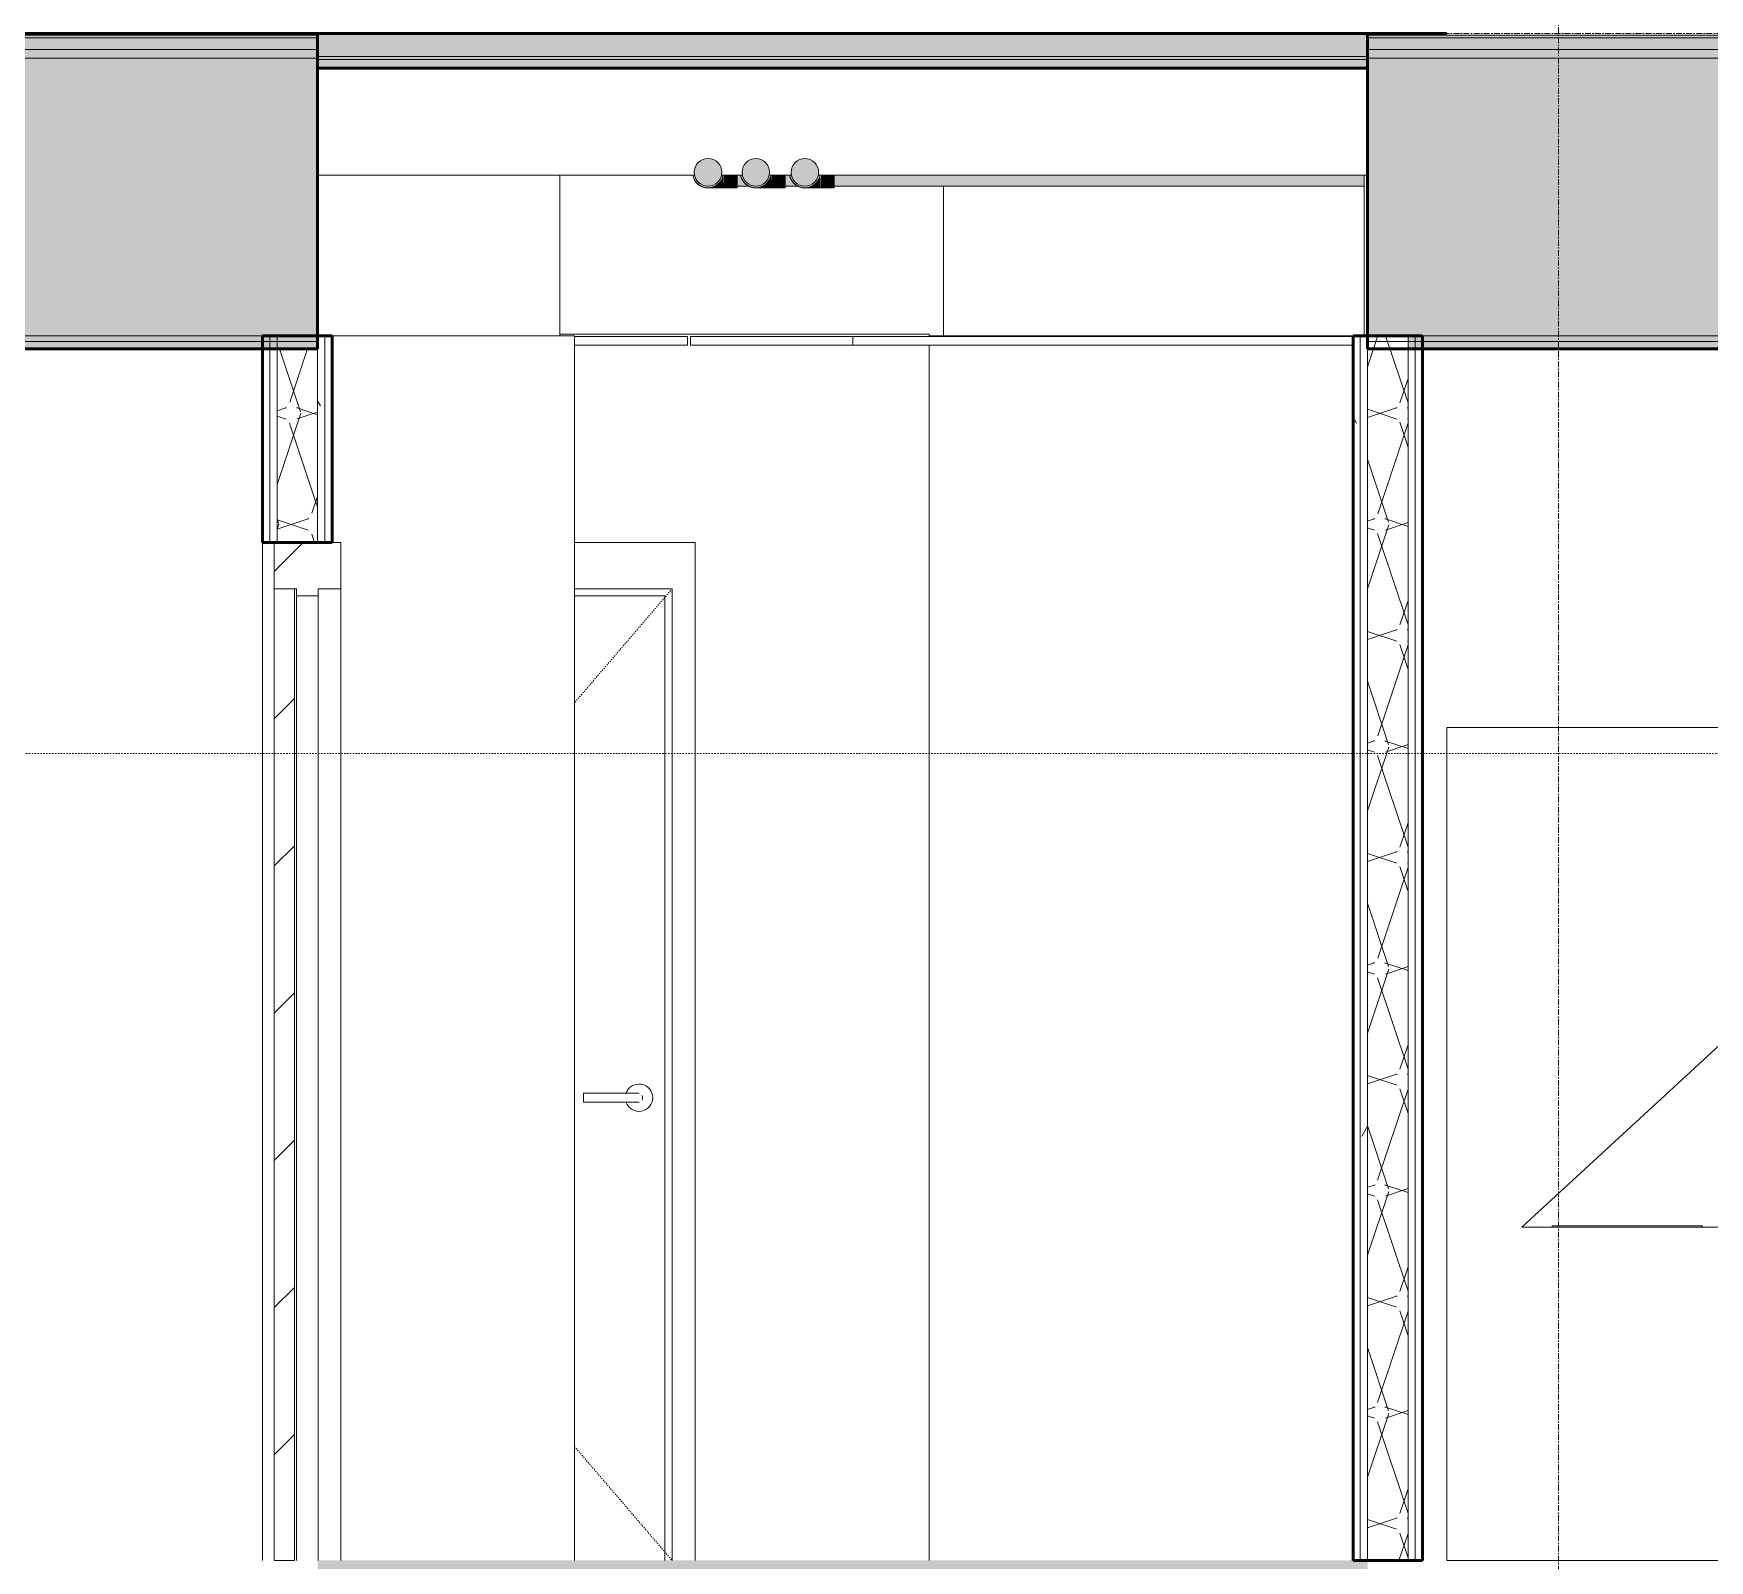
# Model space of a CAD drawing. Header units: inches. Extents: x 9610 to 15331, y -316 to 681.
# Drawn here: x 10335.4 to 10480.2, y 136 to 268 of the extents above; entities that cross this region are included whole.
import ezdxf

# ---------------------------------------------------------------- set-up
doc = ezdxf.new("R2010")
doc.units = ezdxf.units.IN
doc.header["$MEASUREMENT"] = 0
for name, pattern in [('Aligning Line 1_8_', [0.25, 0.125, -0.125]), ('Dash 1_16_', [0.125, 0.0625, -0.0625]), ('Grid Line 1_2_', [0.875, 0.5, -0.125, 0.125, -0.125])]:
    doc.linetypes.add(name, pattern=pattern)
for name, color, linetype, lineweight in [('0-1', 7, 'Continuous', 5), ('0-2', 55, 'Continuous', 9), ('A-CLNG-1', 135, 'Continuous', 13), ('A-DOOR-2', 10, 'Continuous', 20), ('A-DOOR-3', 50, 'Dash 1_16_', 9), ('A-DOOR-5', 50, 'Continuous', 9), ('A-DOOR-FRAM', 31, 'Continuous', 9), ('A-DOOR-FRAM-2', 10, 'Continuous', 20), ('A-DOOR-FRAM-3', 50, 'Continuous', 9), ('A-FLOR-1', 8, 'Continuous', 5), ('A-FLOR-2', 31, 'Continuous', 5), ('A-FLOR-3', 251, 'Continuous', 5), ('A-FLOR-4', 21, 'Continuous', 13), ('A-FLOR-5', 192, 'Continuous', 50), ('A-FLOR-6', 135, 'Continuous', 13), ('A-FLOR-LEVL-1', 51, 'Grid Line 1_2_', 9), ('A-FLOR-MCUT', 51, 'Continuous', 13), ('A-FLOR-PATT-1', 8, 'Continuous', 9), ('A-WALL-3', 250, 'Continuous', 13), ('A-WALL-PATT-1', 253, 'Continuous', 9), ('A-WALL-PATT-2', 50, 'Continuous', 9), ('G-ANNO-SYMB', 111, 'Aligning Line 1_8_', 9), ('I-WALL-1', 135, 'Continuous', 13), ('I-WALL-2', 7, 'Continuous', 50), ('P-PIPE-1', 55, 'Continuous', 9), ('P-PIPE-2', 8, 'Continuous', 5), ('P-PIPE-3', 94, 'Continuous', 9), ('P-SANR-FIXT-1', 55, 'Continuous', 9), ('S-BEAM-1', 55, 'Continuous', 9), ('S-GRID-1', 1, 'Grid Line 1_2_', 9)]:
    doc.layers.add(name, color=color, linetype=linetype, lineweight=lineweight)
pattern_1 = [(0, (11008.554, 72), (30.72, 7.68), [1.267, -21.773, 1.267, -21.773, -122.88]), (0, (11008.554, 72), (30.72, 7.68), [-46.08, 1.267, -44.813, 1.267, -21.773, -53.76]), (0, (11008.554, 72), (30.72, 7.68), [-115.2, 1.267, -14.093, 1.267, -37.133]), (120, (11020.074, 75.84), (-22.011075, 22.7643), [1.267, -21.773, 1.267, -21.773, -122.88]), (120, (11020.074, 75.84), (-22.011075, 22.7643), [-46.08, 1.267, -44.813, 1.267, -21.773, -53.76]), (120, (11020.074, 75.84), (-22.011075, 22.7643), [-115.2, 1.267, -14.093, 1.267, -37.133]), (240, (11023.914, 91.2), (-8.708925, -30.4443), [1.267, -21.773, 1.267, -21.773, -122.88]), (240, (11023.914, 91.2), (-8.708925, -30.4443), [-46.08, 1.267, -44.813, 1.267, -21.773, -53.76]), (240, (11023.914, 91.2), (-8.708925, -30.4443), [-115.2, 1.267, -14.093, 1.267, -37.133])]
pattern_2 = [(161.57, (11009.034, 72.48), (-3.8399538, -1.54e-05), [0, -27.322, 3.034, 0]), (18.43, (11008.074, 72.48), (-3.8399538, 1.54e-05), [0, -27.322, 3.034, 0]), (108.43, (11009.034, 72.48), (1.919622, -9.6005246), [9.106, -21.25]), (71.57, (11008.074, 72.48), (1.919622, 9.6005246), [9.106, -21.25])]
pattern_3 = [(45, (11008.554, 72), (-6.36396, 6.36396), [])]

# ---------------------------------------------------------------- blocks, each defined once
blk = doc.blocks.new('Stacked Washer and Dryer - 26_x25_ - Private-1352637-BUILDING SECTION - EAST_WEST - LOOKING SOUTH2')
at = {"layer": 'P-SANR-FIXT-1'}
for p, q in [((10483.54, 208), (10457.54, 208)), ((10457.54, 208), (10457.54, 136)), ((10483.54, 182.81), (10483.54, 208)), ((10483.67, 202.25), (10483.54, 202.25)), ((10483.67, 187.84), (10483.67, 202.25)), ((10483.54, 187.84), (10483.67, 187.84)), ((10464.04, 164.81), (10483.54, 182.81)), ((10483.54, 164.81), (10464.04, 164.81)), ((10466.64, 164.94), (10479.64, 164.94)), ((10466.64, 164.81), (10466.64, 164.94)), ((10479.64, 164.81), (10479.64, 164.94)), ((10483.54, 136), (10483.54, 164.81)), ((10457.54, 136), (10483.54, 136))]:
    blk.add_line(p, q, dxfattribs=at)
blk = doc.blocks.new('CTR - 1st Phase - Unit Layouts_rvt-1-BUILDING SECTION - EAST_WEST - LOOKING SOUTH2')
at = {"layer": '0-2'}
blk.add_blockref('Stacked Washer and Dryer - 26_x25_ - Private-1352637-BUILDING SECTION - EAST_WEST - LOOKING SOUTH2', (0, 0), dxfattribs=at)
blk = doc.blocks.new('HOLLOW METAL - UNIT DOOR-1759144-BUILDING SECTION - EAST_WEST - LOOKING SOUTH2')
at = {"layer": 'A-DOOR-FRAM'}
h = blk.add_hatch(dxfattribs=at)
h.set_pattern_fill('FP_14', color=256, style=0, pattern_type=2)
h.set_pattern_definition(pattern_3)
h.paths.add_polyline_path([(10359.7, 219.38), (10360, 219.38), (10360, 220), (10361.94, 220), (10361.94, 224), (10356.19, 224), (10356.19, 220), (10358.13, 220), (10358.13, 219.38), (10358.43, 219.38)], flags=0)
h = blk.add_hatch(dxfattribs=at)
h.set_pattern_fill('FP_14', color=256, style=0, pattern_type=2)
h.set_pattern_definition(pattern_3)
h.paths.add_polyline_path([(10356.19, 136), (10357.94, 136), (10357.94, 220), (10356.19, 220), (10356.19, 171.92)], flags=0)
at = {"layer": 'A-DOOR-2'}
for p, q in [((10357.94, 220), (10356.19, 220)), ((10356.19, 220), (10356.19, 136)), ((10357.94, 136), (10357.94, 220)), ((10356.19, 136), (10357.94, 136))]:
    blk.add_line(p, q, dxfattribs=at)
at = {"layer": 'A-DOOR-FRAM-2'}
for p, q in [((10356.19, 224), (10356.19, 220)), ((10361.94, 224), (10356.19, 224)), ((10361.94, 220), (10361.94, 224)), ((10356.19, 220), (10358.13, 220)), ((10358.13, 220), (10358.13, 219.38)), ((10358.13, 219.38), (10360, 219.38)), ((10360, 219.38), (10360, 220)), ((10360, 220), (10361.94, 220))]:
    blk.add_line(p, q, dxfattribs=at)
at = {"layer": 'A-DOOR-FRAM-3'}
for p, q in [((10358.13, 219.38), (10358.13, 136)), ((10360, 219.38), (10360, 136)), ((10361.94, 220), (10361.94, 136))]:
    blk.add_line(p, q, dxfattribs=at)
blk = doc.blocks.new('Dimension Lumber - 2x10-2055077-BUILDING SECTION - EAST_WEST - LOOKING SOUTH2')
at = {"layer": 'S-BEAM-1'}
for p, q in [((10359.94, 255.75), (10392.54, 255.75)), ((10394.84, 255.75), (10396.67, 255.75)), ((10398.97, 255.75), (10400.91, 255.75)), ((10403.21, 255.75), (10450.69, 255.75))]:
    blk.add_line(p, q, dxfattribs=at)
blk = doc.blocks.new('HOLLOW METAL - UNIT DOOR-2058840-BUILDING SECTION - EAST_WEST - LOOKING SOUTH2')
at = {"layer": 'A-DOOR-3'}
for p, q in [((10390.59, 352), (10382.14, 342.14)), ((10382.14, 277.86), (10390.59, 268))]:
    blk.add_line(p, q, dxfattribs=at)
at = {"layer": 'A-DOOR-5'}
for p, q in [((10387.05, 308.39), (10382.91, 308.39)), ((10382.91, 308), (10382.91, 308.39)), ((10382.91, 307.61), (10382.91, 308)), ((10382.91, 307.61), (10387.05, 307.61))]:
    blk.add_line(p, q, dxfattribs=at)
at = {"layer": 'A-DOOR-5', "flags": 128}
for points in [[(10387.64, 308.39), (10387.64, 308.39), (10387.63, 308.39), (10387.63, 308.39), (10387.63, 308.39), (10387.62, 308.39), (10387.62, 308.39), (10387.61, 308.39), (10387.61, 308.39), (10387.6, 308.39), (10387.59, 308.39), (10387.58, 308.39), (10387.57, 308.39), (10387.56, 308.39), (10387.55, 308.39), (10387.53, 308.39), (10387.52, 308.39), (10387.5, 308.39), (10387.49, 308.39), (10387.47, 308.39), (10387.46, 308.39), (10387.44, 308.39), (10387.42, 308.39), (10387.4, 308.39), (10387.38, 308.39), (10387.36, 308.39), (10387.34, 308.39), (10387.32, 308.39), (10387.3, 308.39), (10387.28, 308.39), (10387.26, 308.39), (10387.24, 308.39), (10387.22, 308.39), (10387.19, 308.39), (10387.17, 308.39), (10387.15, 308.39), (10387.12, 308.39), (10387.1, 308.39), (10387.08, 308.39), (10387.05, 308.39), (10387.05, 308.39)], [(10387.05, 307.61), (10387.07, 307.61), (10387.09, 307.61), (10387.12, 307.61), (10387.14, 307.61), (10387.16, 307.61), (10387.19, 307.61), (10387.21, 307.61), (10387.23, 307.61), (10387.25, 307.61), (10387.28, 307.61), (10387.3, 307.61), (10387.32, 307.61), (10387.34, 307.61), (10387.36, 307.61), (10387.38, 307.61), (10387.4, 307.61), (10387.42, 307.61), (10387.44, 307.61), (10387.45, 307.61), (10387.47, 307.61), (10387.49, 307.61), (10387.5, 307.61), (10387.52, 307.61), (10387.53, 307.61), (10387.54, 307.61), (10387.56, 307.61), (10387.57, 307.61), (10387.58, 307.61), (10387.59, 307.61), (10387.6, 307.61), (10387.6, 307.61), (10387.61, 307.61), (10387.62, 307.61), (10387.62, 307.61), (10387.63, 307.61), (10387.63, 307.61), (10387.63, 307.61), (10387.64, 307.61), (10387.64, 307.61)]]:
    blk.add_lwpolyline(points, dxfattribs=at)
at = {"layer": 'A-DOOR-5'}
for centre, radius, start, end in [((10387.73, 308), 1.18, 0, 160.3657), ((10387.73, 308), 1.18, 199.5633, 0), ((10387.64, 308), 0.394, 75, 90), ((10387.64, 308), 0.394, 270, 285), ((10387.64, 308), 0.394, 0, 30), ((10387.64, 308), 0.394, 330, 0)]:
    blk.add_arc(centre, radius, start, end, dxfattribs=at)
at = {"layer": 'A-DOOR-FRAM-3'}
for p, q in [((10382.14, 352), (10390.59, 352)), ((10382.14, 351.38), (10389.96, 351.38)), ((10389.96, 351.38), (10389.96, 268)), ((10390.59, 352), (10390.59, 268))]:
    blk.add_line(p, q, dxfattribs=at)
blk = doc.blocks.new('Elbow - PVC - Sch 40 - Standard-V22-BUILDING SECTION - EAST_WEST - LOOKING SOUTH2')
at = {"layer": 'P-PIPE-1'}
for points in [[(10393.69, 254.66), (10394.04, 254.7), (10394.38, 254.85), (10394.73, 255.16), (10394.86, 255.35), (10394.99, 255.75), (10394.84, 255.71), (10394.84, 255.69), (10394.72, 255.41), (10394.5, 255.13), (10394.19, 254.93), (10393.87, 254.84), (10393.69, 254.81), (10393.38, 254.85), (10393.05, 255.01), (10392.85, 255.16), (10392.66, 255.41), (10392.5, 255.75), (10392.38, 255.75), (10392.39, 255.65), (10392.54, 255.31), (10392.85, 254.96), (10393.1, 254.8), (10393.38, 254.7)], [(10395.07, 254.66), (10396.22, 254.66), (10396.22, 255.75), (10395.07, 255.75), (10395.07, 254.66)]]:
    blk.add_hatch(color=256, dxfattribs=at).paths.add_polyline_path(points, flags=0)
h = blk.add_hatch(color=256, dxfattribs=at)
h.paths.add_polyline_path([(10394.64, 255.05), (10394.53, 254.93), (10394.61, 255.02)], flags=0)
h.paths.add_polyline_path([(10395.07, 254.66), (10395.03, 255.75), (10395, 255.75), (10394.93, 255.51), (10394.84, 255.31), (10394.53, 254.96), (10394.36, 254.84), (10394.12, 254.7), (10394.12, 254.66), (10394.99, 254.66)], flags=0)
for p in [(10396.22, 255.75), (10395.07, 254.66)]:
    blk.add_line(p, (10396.22, 254.66), dxfattribs=at)
at = {"layer": 'P-PIPE-1', "flags": 128}
for points in [[(10393.69, 254.66), (10393.64, 254.66), (10393.58, 254.66), (10393.53, 254.67), (10393.48, 254.67), (10393.42, 254.68), (10393.37, 254.69), (10393.32, 254.71), (10393.27, 254.72), (10393.22, 254.74), (10393.17, 254.76), (10393.12, 254.78), (10393.07, 254.81), (10393.02, 254.83), (10392.98, 254.86), (10392.93, 254.89), (10392.89, 254.92), (10392.84, 254.95), (10392.8, 254.99), (10392.76, 255.03), (10392.73, 255.06), (10392.69, 255.1), (10392.65, 255.14), (10392.62, 255.19), (10392.59, 255.23), (10392.56, 255.27), (10392.53, 255.32), (10392.5, 255.37), (10392.48, 255.41), (10392.46, 255.46), (10392.44, 255.51), (10392.42, 255.56), (10392.4, 255.61), (10392.39, 255.67), (10392.38, 255.72)], [(10395.07, 254.66), (10395.01, 254.66), (10394.96, 254.66), (10394.9, 254.66), (10394.85, 254.66), (10394.79, 254.66), (10394.74, 254.66), (10394.69, 254.66), (10394.63, 254.66), (10394.58, 254.66), (10394.53, 254.66), (10394.48, 254.66), (10394.43, 254.66), (10394.38, 254.66), (10394.33, 254.66), (10394.29, 254.66), (10394.24, 254.66), (10394.2, 254.66), (10394.16, 254.66), (10394.12, 254.66), (10394.08, 254.66), (10394.04, 254.66), (10394.01, 254.66), (10393.97, 254.66), (10393.94, 254.66), (10393.91, 254.66), (10393.88, 254.66), (10393.85, 254.66), (10393.83, 254.66), (10393.8, 254.66), (10393.78, 254.66), (10393.76, 254.66), (10393.75, 254.66), (10393.73, 254.66), (10393.72, 254.66), (10393.71, 254.66), (10393.7, 254.66), (10393.7, 254.66), (10393.69, 254.66), (10393.69, 254.66)]]:
    blk.add_lwpolyline(points, dxfattribs=at)
at = {"layer": 'P-PIPE-1'}
blk.add_arc((10393.69, 256), 1.34, 190.7804, 349.2196, dxfattribs=at)
blk = doc.blocks.new('CTR - 1st Phase - Common Walls_rvt-1-BUILDING SECTION - EAST_WEST - LOOKING SOUTH2')
at = {"layer": 'A-WALL-PATT-1'}
h = blk.add_hatch(dxfattribs=at)
h.set_pattern_fill('FP_5', color=256, style=0, pattern_type=2)
h.set_pattern_definition(pattern_2)
h.paths.add_polyline_path([(10359.94, 224), (10359.94, 240.75), (10356.44, 240.75), (10356.44, 224)], flags=0)
h = blk.add_hatch(dxfattribs=at)
h.set_pattern_fill('FP_5', color=256, style=0, pattern_type=2)
h.set_pattern_definition(pattern_2)
h.paths.add_polyline_path([(10454.19, 136), (10454.19, 241.87), (10450.69, 241.87), (10450.69, 136)], flags=0)
at = {"layer": 'A-WALL-PATT-2'}
h = blk.add_hatch(dxfattribs=at)
h.set_pattern_fill('FP_1', color=256, style=0, pattern_type=2)
h.set_pattern_definition(pattern_1)
h.paths.add_polyline_path([(10355.81, 224), (10355.81, 240.75), (10355.19, 240.75), (10355.19, 224)], flags=0)
h = blk.add_hatch(dxfattribs=at)
h.set_pattern_fill('FP_1', color=256, style=0, pattern_type=2)
h.set_pattern_definition(pattern_1)
h.paths.add_polyline_path([(10356.19, 224), (10356.44, 224), (10356.44, 240.75), (10355.81, 240.75), (10355.81, 224)], flags=0)
h = blk.add_hatch(dxfattribs=at)
h.set_pattern_fill('FP_1', color=256, style=0, pattern_type=2)
h.set_pattern_definition(pattern_1)
h.paths.add_polyline_path([(10360.56, 224), (10360.56, 241.87), (10359.94, 241.87), (10359.94, 224), (10360, 224)], flags=0)
h = blk.add_hatch(dxfattribs=at)
h.set_pattern_fill('FP_1', color=256, style=0, pattern_type=2)
h.set_pattern_definition(pattern_1)
h.paths.add_polyline_path([(10449.44, 136), (10450.06, 136), (10450.06, 241.87), (10449.44, 241.87), (10449.44, 171.92)], flags=0)
h = blk.add_hatch(dxfattribs=at)
h.set_pattern_fill('FP_1', color=256, style=0, pattern_type=2)
h.set_pattern_definition(pattern_1)
h.paths.add_polyline_path([(10450.06, 136), (10450.69, 136), (10450.69, 241.87), (10450.06, 241.87), (10450.06, 147.03)], flags=0)
at = {"layer": 'P-PIPE-1'}
for points in [[(10393.69, 254.81), (10394.05, 254.88), (10394.28, 254.97), (10394.53, 255.16), (10394.72, 255.41), (10394.84, 255.75), (10394.88, 256), (10394.84, 256.31), (10394.72, 256.59), (10394.53, 256.84), (10394.28, 257.03), (10394, 257.15), (10393.69, 257.19), (10393.38, 257.15), (10393.1, 257.03), (10392.85, 256.84), (10392.66, 256.59), (10392.54, 256.31), (10392.5, 256), (10392.56, 255.65), (10392.66, 255.41), (10392.88, 255.13), (10393.1, 254.97), (10393.51, 254.84)], [(10397.82, 254.81), (10398.18, 254.88), (10398.41, 254.97), (10398.66, 255.16), (10398.85, 255.41), (10398.97, 255.75), (10399.01, 256), (10398.97, 256.31), (10398.85, 256.59), (10398.66, 256.84), (10398.41, 257.03), (10398.13, 257.15), (10397.82, 257.19), (10397.51, 257.15), (10397.22, 257.03), (10396.98, 256.84), (10396.79, 256.59), (10396.67, 256.31), (10396.63, 256), (10396.69, 255.65), (10396.79, 255.41), (10397.01, 255.13), (10397.22, 254.97), (10397.64, 254.84)], [(10402.06, 254.81), (10402.43, 254.88), (10402.65, 254.97), (10402.9, 255.16), (10403.09, 255.41), (10403.22, 255.75), (10403.25, 256), (10403.21, 256.31), (10403.09, 256.59), (10402.9, 256.84), (10402.65, 257.03), (10402.37, 257.15), (10402.06, 257.19), (10401.75, 257.15), (10401.41, 256.99), (10401.22, 256.84), (10401.03, 256.59), (10400.91, 256.31), (10400.87, 256), (10400.93, 255.65), (10401.03, 255.41), (10401.26, 255.13), (10401.47, 254.97), (10401.88, 254.84)]]:
    blk.add_hatch(color=256, dxfattribs=at).paths.add_polyline_path(points, flags=0)
at = {"layer": 'P-PIPE-2'}
h = blk.add_hatch(color=256, dxfattribs=at)
h.paths.add_polyline_path([(10396.22, 254.81), (10397.12, 254.85), (10396.78, 255.16), (10396.62, 255.41), (10396.47, 255.75), (10396.22, 255.75), (10396.22, 254.84)], flags=0)
h.paths.add_polyline_path([(11710.59, 254.81), (11710.59, 255.75), (11709.56, 255.75), (11709.5, 255.55), (11709.39, 255.31), (11709.09, 254.96), (11708.92, 254.81), (11710.46, 254.81)], flags=0)
h = blk.add_hatch(color=256, dxfattribs=at)
h.paths.add_polyline_path([(10400.35, 254.81), (10401.37, 254.85), (10401.03, 255.16), (10400.86, 255.41), (10400.72, 255.75), (10400.35, 255.75), (10400.35, 254.84)], flags=0)
h.paths.add_polyline_path([(11705.72, 254.81), (11705.69, 255.41), (11705.64, 255.31), (11705.33, 254.96), (11705.16, 254.81), (11705.44, 254.81)], flags=0)
h = blk.add_hatch(color=256, dxfattribs=at)
h.paths.add_polyline_path([(11648.36, 254.81), (11701.96, 254.85), (11701.96, 255.75), (11648.36, 255.71), (11648.36, 254.81)], flags=0)
h.paths.add_polyline_path([(10404.59, 254.81), (10450.41, 254.85), (10450.41, 255.75), (10404.59, 255.75), (10404.59, 254.84)], flags=0)
at = {"layer": 'A-CLNG-1'}
for p, q in [((10382.14, 241.82), (10391.92, 241.82)), ((10391.92, 241.07), (10382.14, 241.07)), ((10391.92, 241.07), (10391.92, 241.82)), ((10392.17, 241.82), (10406.19, 241.82)), ((10392.17, 241.07), (10392.17, 241.82)), ((10406.19, 241.07), (10392.17, 241.07)), ((10406.19, 241.82), (10449.44, 241.82)), ((10406.19, 241.07), (10406.19, 241.82)), ((10449.44, 241.07), (10406.19, 241.07))]:
    blk.add_line(p, q, dxfattribs=at)
at = {"layer": 'A-WALL-3'}
for p, q in [((10355.81, 241.87), (10355.81, 224)), ((10356.44, 241.87), (10356.44, 224)), ((10359.94, 241.87), (10359.94, 224)), ((10360.56, 241.87), (10360.56, 224)), ((10450.06, 136), (10450.06, 241.87)), ((10450.69, 136), (10450.69, 241.87)), ((10454.19, 136), (10454.19, 241.87)), ((10454.81, 136), (10454.81, 241.87))]:
    blk.add_line(p, q, dxfattribs=at)
at = {"layer": 'I-WALL-1'}
for p, q in [((10412.79, 242), (10380.89, 242)), ((10412.79, 241.87), (10412.79, 242)), ((10376.14, 241.87), (10361.19, 241.87)), ((10376.14, 241.87), (10382.14, 241.87)), ((10382.14, 241.87), (10382.14, 136)), ((10449.44, 241.87), (10412.79, 241.87)), ((10412.79, 241.87), (10412.79, 241.82)), ((10412.79, 241.07), (10412.79, 136)), ((10355.19, 136), (10355.19, 224)), ((10382.14, 224), (10392.59, 224)), ((10392.59, 224), (10392.59, 136))]:
    blk.add_line(p, q, dxfattribs=at)
at = {"layer": 'I-WALL-2'}
for p, q in [((10355.19, 241.87), (10355.19, 224)), ((10361.19, 241.87), (10355.19, 241.87)), ((10361.19, 224), (10361.19, 241.87)), ((10449.44, 241.87), (10449.44, 136)), ((10455.44, 241.87), (10449.44, 241.87)), ((10455.44, 136), (10455.44, 241.87)), ((10355.19, 224), (10361.19, 224)), ((10449.44, 136), (10455.44, 136))]:
    blk.add_line(p, q, dxfattribs=at)
at = {"layer": 'P-PIPE-1'}
for p, q in [((10396.22, 254.81), (10397.2, 254.81)), ((10400.35, 254.81), (10401.41, 254.81)), ((10404.59, 254.81), (10450.41, 254.81))]:
    blk.add_line(p, q, dxfattribs=at)
at = {"layer": 'P-PIPE-3'}
for centre, start, end in [((10393.69, 256), 0, 180), ((10397.82, 256), 0, 180), ((10402.06, 256), 0, 180), ((10393.69, 256), 180, 0), ((10397.82, 256), 180, 0), ((10402.06, 256), 180, 0)]:
    blk.add_arc(centre, 1.19, start, end, dxfattribs=at)
at = {"layer": '0-2'}
for name, p in [('Dimension Lumber - 2x10-2055077-BUILDING SECTION - EAST_WEST - LOOKING SOUTH2', (0, 0)), ('Elbow - PVC - Sch 40 - Standard-V22-BUILDING SECTION - EAST_WEST - LOOKING SOUTH2', (0, 0)), ('Elbow - PVC - Sch 40 - Standard-V22-BUILDING SECTION - EAST_WEST - LOOKING SOUTH2', (4.13, 0)), ('Elbow - PVC - Sch 40 - Standard-V22-BUILDING SECTION - EAST_WEST - LOOKING SOUTH2', (8.37, 0)), ('HOLLOW METAL - UNIT DOOR-1759144-BUILDING SECTION - EAST_WEST - LOOKING SOUTH2', (0, 0)), ('HOLLOW METAL - UNIT DOOR-2058840-BUILDING SECTION - EAST_WEST - LOOKING SOUTH2', (0, -132))]:
    blk.add_blockref(name, p, dxfattribs=at)

msp = doc.modelspace()

# ---------------------------------------------------------------- hatches: boundary and pattern name
at = {"layer": 'A-FLOR-1'}
h = msp.add_hatch(color=256, dxfattribs=at)
h.paths.add_polyline_path([(12081.6, 267.62), (12115.84, 267.62), (12115.84, 267.87), (11738.84, 267.87), (11738.84, 267.62), (12078.85, 267.62)], flags=0)
h.paths.add_polyline_path([(11445.26, 267.62), (11648.09, 267.62), (11648.09, 267.87), (11250.14, 267.87), (11250.14, 267.62), (11426.99, 267.62)], flags=0)
h.paths.add_polyline_path([(10584.46, 267.62), (10848.64, 267.62), (10848.64, 267.87), (10450.69, 267.87), (10450.69, 267.62), (10583.84, 267.62)], flags=0)
h.paths.add_polyline_path([(10021.93, 267.62), (10359.94, 267.62), (10359.94, 267.87), (9982.94, 267.87), (9982.94, 267.62), (10019.93, 267.62)], flags=0)
h = msp.add_hatch(color=256, dxfattribs=at)
h.paths.add_polyline_path([(11684.74, 265.75), (11738.84, 265.75), (11738.84, 266), (11648.09, 266), (11648.09, 265.75), (11671.59, 265.75)], flags=0)
h.paths.add_polyline_path([(10390.59, 265.75), (10450.69, 265.75), (10450.69, 266), (10359.94, 266), (10359.94, 265.75), (10382.14, 265.75)], flags=0)
at = {"layer": 'A-FLOR-2'}
h = msp.add_hatch(color=256, dxfattribs=at)
h.paths.add_polyline_path([(12112.92, 241.87), (12115.84, 241.87), (12115.84, 265.87), (11738.84, 265.87), (11738.84, 241.87), (12110.34, 241.87)], flags=0)
h.paths.add_polyline_path([(11648.09, 241.87), (11648.09, 265.87), (11250.14, 265.87), (11250.14, 241.87), (11643.34, 241.87)], flags=0)
h.paths.add_polyline_path([(10842.61, 241.87), (10848.64, 241.87), (10848.64, 265.87), (10450.69, 265.87), (10450.69, 241.87), (10842.51, 241.87)], flags=0)
h.paths.add_polyline_path([(9982.94, 241.87), (10359.94, 241.87), (10359.94, 265.87), (9982.94, 265.87), (9982.94, 260.68)], flags=0)
at = {"layer": 'A-FLOR-3'}
h = msp.add_hatch(color=256, dxfattribs=at)
h.paths.add_polyline_path([(11738.84, 241.37), (12109.71, 241.37), (12109.71, 241.87), (11738.84, 241.87)], flags=0)
h.paths.add_polyline_path([(11283.79, 241.37), (11510.81, 241.37), (11510.81, 241.87), (11256.26, 241.87), (11256.29, 241.37), (11262.55, 241.37)], flags=0)
h.paths.add_polyline_path([(11643.26, 241.37), (11644.59, 241.37), (11644.59, 241.87), (11514.31, 241.87), (11514.31, 241.37), (11628.53, 241.37)], flags=0)
h.paths.add_polyline_path([(10587.96, 241.37), (10842.51, 241.37), (10842.51, 241.87), (10587.96, 241.87), (10587.96, 241.55)], flags=0)
h.paths.add_polyline_path([(10584.46, 241.37), (10584.46, 241.87), (10454.19, 241.87), (10454.19, 241.37), (10582.94, 241.37)], flags=0)
h.paths.add_polyline_path([(10035.43, 241.37), (10359.94, 241.37), (10359.94, 241.87), (9989.06, 241.87), (9989.06, 241.37), (9992.38, 241.37)], flags=0)
at = {"layer": 'A-FLOR-4'}
h = msp.add_hatch(color=256, dxfattribs=at)
h.paths.add_polyline_path([(11738.84, 265), (11738.84, 265.75), (11648.09, 265.75), (11648.09, 265), (11717.89, 265)], flags=0)
h.paths.add_polyline_path([(10450.69, 265), (10450.69, 265.75), (10359.94, 265.75), (10359.94, 265), (10450.41, 265)], flags=0)
at = {"layer": 'A-FLOR-PATT-1'}
h = msp.add_hatch(dxfattribs=at)
h.set_pattern_fill('FP_1', color=256, style=0, pattern_type=2)
h.set_pattern_definition(pattern_1)
h.paths.add_polyline_path([(11716.64, 266), (11738.84, 266), (11738.84, 268), (11648.09, 268), (11648.09, 266), (11708.19, 266)], flags=0)
h.paths.add_polyline_path([(10376.14, 266), (10450.69, 266), (10450.69, 268), (10359.94, 268), (10359.94, 266), (10361.19, 266)], flags=0)
h = msp.add_hatch(dxfattribs=at)
h.set_pattern_fill('FP_2', color=256, style=0, pattern_type=2)
h.set_pattern_definition([(0, (11008.554, 72), (15.36, 3.84), [1.267, -10.253, 1.267, -10.253, -61.44]), (0, (11008.554, 72), (15.36, 3.84), [-23.04, 1.267, -21.773, 1.267, -10.253, -26.88]), (0, (11008.554, 72), (15.36, 3.84), [-57.6, 1.267, -6.413, 1.267, -17.933]), (120, (11014.314, 73.92), (-11.005538, 11.38215), [1.267, -10.253, 1.267, -10.253, -61.44]), (120, (11014.314, 73.92), (-11.005538, 11.38215), [-23.04, 1.267, -21.773, 1.267, -10.253, -26.88]), (120, (11014.314, 73.92), (-11.005538, 11.38215), [-57.6, 1.267, -6.413, 1.267, -17.933]), (240, (11016.234, 81.6), (-4.354462, -15.22215), [1.267, -10.253, 1.267, -10.253, -61.44]), (240, (11016.234, 81.6), (-4.354462, -15.22215), [-23.04, 1.267, -21.773, 1.267, -10.253, -26.88]), (240, (11016.234, 81.6), (-4.354462, -15.22215), [-57.6, 1.267, -6.413, 1.267, -17.933])])
h.paths.add_polyline_path([(11743.59, 266.62), (12115.84, 266.62), (12115.84, 267.62), (11738.84, 267.62), (11738.84, 266.62)], flags=0)
h.paths.add_polyline_path([(11262.55, 266.62), (11648.09, 266.62), (11648.09, 267.62), (11250.14, 267.62), (11250.14, 266.62), (11258.54, 266.62)], flags=0)
h.paths.add_polyline_path([(10810.24, 266.62), (10848.64, 266.62), (10848.64, 267.62), (10450.69, 267.62), (10450.69, 266.62), (10724.34, 266.62)], flags=0)
h.paths.add_polyline_path([(10035.43, 266.62), (10359.94, 266.62), (10359.94, 267.62), (9982.94, 267.62), (9982.94, 266.62), (10015.28, 266.62)], flags=0)
h = msp.add_hatch(dxfattribs=at)
h.set_pattern_fill('FP_3', color=256, style=0, pattern_type=2)
h.set_pattern_definition([(0, (11008.554, 72), (0, 4.798), []), (315, (11008.554, 72), (4.798427, 0), [6.786, -6.786]), (45, (11008.554, 72), (4.798427, 0), [6.786, -6.786])])
h.paths.add_polyline_path([(11738.84, 265.87), (12115.84, 265.87), (12115.84, 266.62), (11738.84, 266.62)], flags=0)
h.paths.add_polyline_path([(11258.54, 265.87), (11648.09, 265.87), (11648.09, 266.62), (11250.14, 266.62), (11250.14, 265.87), (11256.26, 265.87)], flags=0)
h.paths.add_polyline_path([(10647.94, 265.87), (10848.64, 265.87), (10848.64, 266.62), (10450.69, 266.62), (10450.69, 265.87), (10638.23, 265.87)], flags=0)
h.paths.add_polyline_path([(10354.59, 265.87), (10359.94, 265.87), (10359.94, 266.62), (9982.94, 266.62), (9982.94, 265.87), (10350.34, 265.87)], flags=0)
h = msp.add_hatch(dxfattribs=at)
h.set_pattern_fill('FP_1', color=256, style=0, pattern_type=2)
h.set_pattern_definition(pattern_1)
h.paths.add_polyline_path([(12076.85, 240.75), (12109.71, 240.75), (12109.71, 241.37), (11738.84, 241.37), (11738.84, 240.75), (11929.93, 240.75)], flags=0)
h.paths.add_polyline_path([(11288.54, 240.75), (11510.81, 240.75), (11510.81, 241.37), (11256.26, 241.37), (11256.26, 240.75), (11288.49, 240.75)], flags=0)
h.paths.add_polyline_path([(11641.59, 240.75), (11644.59, 240.75), (11644.59, 241.37), (11514.31, 241.37), (11514.31, 240.75), (11628.53, 240.75)], flags=0)
h.paths.add_polyline_path([(10509.06, 240.75), (10584.46, 240.75), (10584.46, 241.37), (10454.19, 241.37), (10454.19, 240.75), (10487.53, 240.75)], flags=0)
h.paths.add_polyline_path([(10588.84, 240.75), (10842.51, 240.75), (10842.48, 241.37), (10587.96, 241.37), (10587.96, 240.75), (10588.59, 240.75)], flags=0)
h.paths.add_polyline_path([(10359.94, 240.75), (10359.94, 241.37), (9989.06, 241.37), (9989.06, 240.75), (10355.19, 240.75)], flags=0)
h = msp.add_hatch(dxfattribs=at)
h.set_pattern_fill('FP_1', color=256, style=0, pattern_type=2)
h.set_pattern_definition(pattern_1)
h.paths.add_polyline_path([(11649.45, 134), (11738.84, 134), (11738.84, 136), (11648.09, 136), (11648.09, 134), (11649.34, 134)], flags=0)
h.paths.add_polyline_path([(10414.04, 134), (10450.69, 134), (10450.69, 136), (10359.94, 136), (10359.94, 134), (10413.25, 134)], flags=0)

# ---------------------------------------------------------------- linework, layer by layer
at = {"layer": 'A-FLOR-5'}
for p, q in [((10457.54, 268), (10015.28, 268)), ((10359.94, 268), (10359.94, 240.75)), ((10450.69, 240.75), (10450.69, 268)), ((10359.94, 265), (10450.69, 265)), ((9989.06, 240.75), (10359.94, 240.75)), ((10450.69, 240.75), (10842.51, 240.75))]:
    msp.add_line(p, q, dxfattribs=at)
at = {"layer": 'A-FLOR-6'}
for p, q in [((10380.89, 255.75), (10380.89, 241.87)), ((10450.41, 255.75), (10450.41, 241.87)), ((10414.04, 254.81), (10414.04, 241.87))]:
    msp.add_line(p, q, dxfattribs=at)
at = {"layer": 'A-FLOR-LEVL-1'}
msp.add_line((9610.24, 268), (12543.28, 268), dxfattribs=at)
at = {"layer": 'A-FLOR-MCUT'}
for p, q in [((10359.94, 267.87), (9982.94, 267.87)), ((10359.94, 267.62), (9982.94, 267.62)), ((10359.94, 266.62), (9982.94, 266.62)), ((10848.64, 267.87), (10450.69, 267.87)), ((10848.64, 267.62), (10450.69, 267.62)), ((10848.64, 266.62), (10450.69, 266.62)), ((10359.94, 265.87), (9982.94, 265.87)), ((10450.69, 266), (10359.94, 266)), ((10450.69, 265.75), (10359.94, 265.75)), ((10848.64, 265.87), (10450.69, 265.87)), ((10359.94, 241.87), (9989.06, 241.87)), ((10359.94, 241.37), (9989.06, 241.37)), ((10842.51, 241.87), (10450.69, 241.87)), ((10842.51, 241.37), (10450.69, 241.37))]:
    msp.add_line(p, q, dxfattribs=at)
at = {"layer": 'G-ANNO-SYMB'}
msp.add_line((9690.98, 205.76), (12446.61, 205.76), dxfattribs=at)
at = {"layer": 'S-GRID-1'}
msp.add_line((10467.19, -159.84), (10467.19, 470.5), dxfattribs=at)

# ---------------------------------------------------------------- block references
at = {"layer": '0-1'}
for name in ['CTR - 1st Phase - Common Walls_rvt-1-BUILDING SECTION - EAST_WEST - LOOKING SOUTH2', 'CTR - 1st Phase - Unit Layouts_rvt-1-BUILDING SECTION - EAST_WEST - LOOKING SOUTH2']:
    msp.add_blockref(name, (0, 0), dxfattribs=at)

doc.saveas('drawing.dxf')
